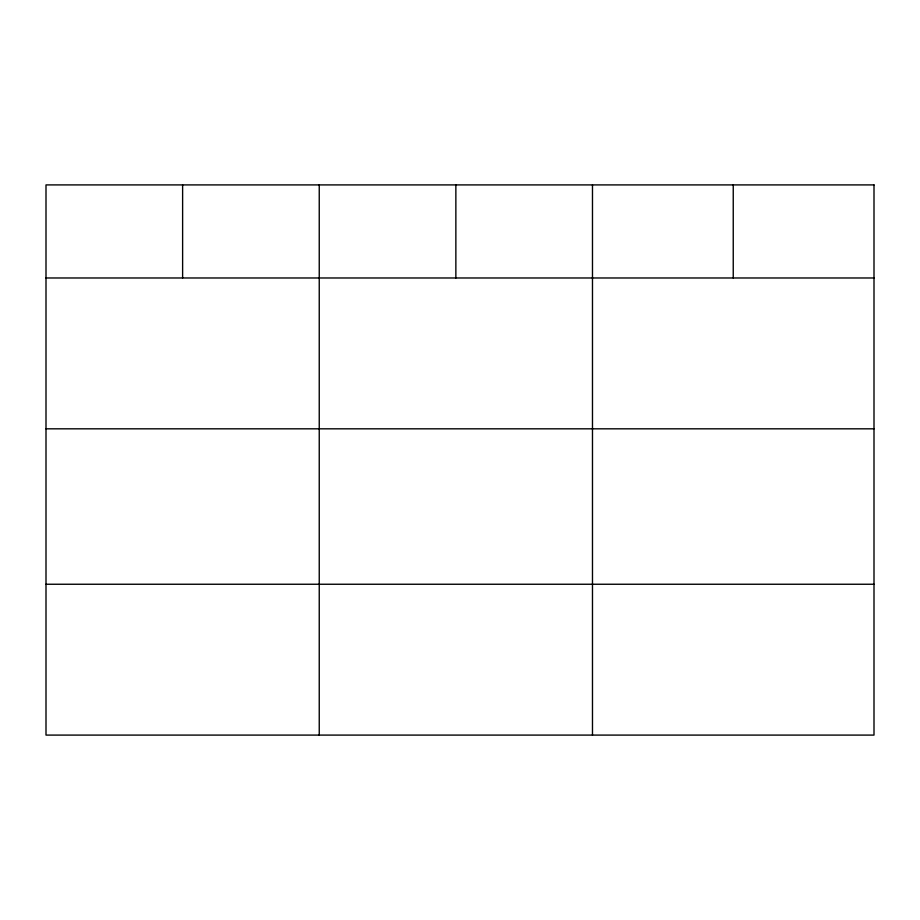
<?xml version="1.0" encoding="UTF-8"?>
<svg xmlns="http://www.w3.org/2000/svg" width="920" height="920" viewBox="0 0 920 920"><rect width="100%" height="100%" fill="white"/><g stroke="black" fill="none" stroke-linecap="round" stroke-linejoin="round"><path stroke-width="1.38" d="M46 277.978L874 277.978M46 428.823L874 428.823M46 584.246L874 584.246M733.24 184.908L733.24 277.978M592.48 184.908L592.48 735.091M455.86 184.908L455.86 277.978M319.24 184.908L319.24 735.091M182.62 184.908L182.62 277.978M874 184.908L46 184.908L46 735.091L874 735.091L874 184.908"/></g></svg>
